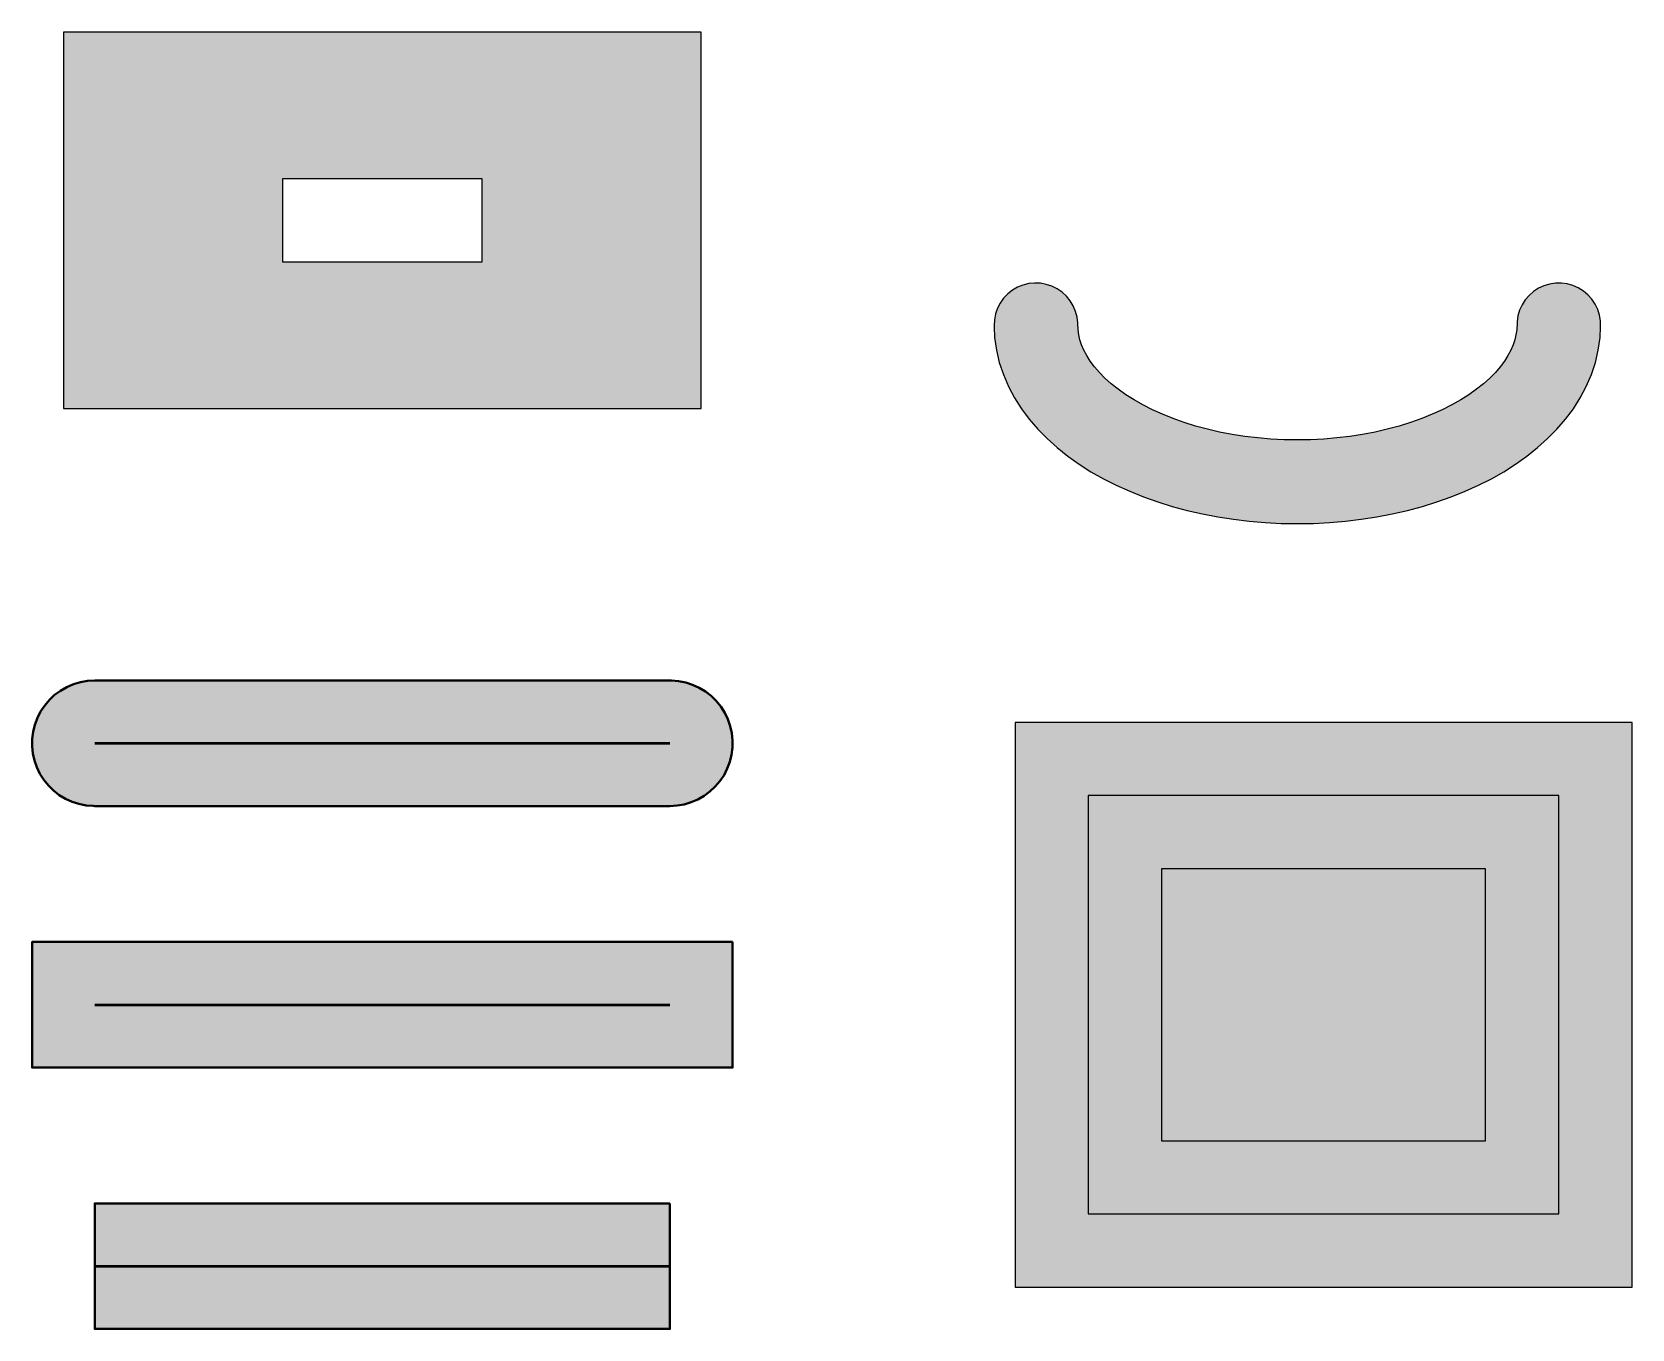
# Model space of a CAD drawing. Header units: millimetres. Extents: x 14 to 167, y 14 to 138.
import ezdxf

# ---------------------------------------------------------------- set-up
doc = ezdxf.new("R2010")
doc.units = ezdxf.units.MM
doc.layers.get('0').update_dxf_attribs({"linetype": 'CONTINUOUS'})

msp = doc.modelspace()

# ---------------------------------------------------------------- hatches: boundary and pattern name
at = {"lineweight": 0, "true_color": 0xffcc66}
h = msp.add_hatch(color=7, dxfattribs=at)
h.paths.add_polyline_path([(78, 138), (17, 138), (17, 102), (78, 102)])
h.paths.add_polyline_path([(38, 116), (38, 124), (57, 124), (57, 116)], flags=0)
msp.add_hatch(color=7, dxfattribs=at).paths.add_polyline_path([(136.5366, 91.0253), (138.069, 91.1028), (139.5937, 91.232), (141.1061, 91.4125), (142.6027, 91.6441), (144.0795, 91.9266), (145.5325, 92.2593), (146.9582, 92.6422), (148.3528, 93.0744), (149.713, 93.5558), (151.0349, 94.0858), (152.3151, 94.6638), (153.5504, 95.2898), (154.7374, 95.963), (155.8728, 96.6836), (156.9529, 97.4511), (157.9742, 98.2653), (158.9332, 99.1264), (159.8256, 100.0341), (160.6468, 100.988), (161.3922, 101.9873), (162.0562, 103.031), (162.6327, 104.1164), (163.1158, 105.2401), (163.4997, 106.3978), (163.7784, 107.5824), (163.9477, 108.7862), (163.9956, 109.8133), (163.9821, 110.3785), (163.8889, 110.9361), (163.7181, 111.475), (163.473, 111.9844), (163.1586, 112.4542), (162.781, 112.875), (162.3479, 113.2384), (161.8679, 113.5371), (161.3506, 113.7651), (160.8064, 113.9179), (160.246, 113.9924), (159.6806, 113.9872), (159.1217, 113.9024), (158.5803, 113.7396), (158.0673, 113.5021), (157.5929, 113.1947), (157.1665, 112.8234), (156.7968, 112.3957), (156.491, 111.9202), (156.2554, 111.4064), (156.0945, 110.8644), (156.0117, 110.3052), (156.0044, 110.1867), (155.9737, 109.5316), (155.9073, 109.059), (155.7939, 108.5771), (155.6303, 108.0836), (155.4135, 107.5794), (155.1375, 107.0599), (154.8016, 106.5318), (154.4015, 105.9953), (153.9355, 105.4541), (153.4034, 104.9129), (152.803, 104.3738), (152.1395, 103.8448), (151.4091, 103.3258), (150.6187, 102.8242), (149.766, 102.3405), (148.8598, 101.8814), (147.8988, 101.4474), (146.8893, 101.0427), (145.8309, 100.668), (144.7382, 100.3294), (143.6014, 100.0242), (142.4349, 99.7571), (141.2387, 99.5282), (140.0192, 99.3395), (138.7806, 99.1917), (137.5302, 99.0858), (136.2657, 99.0218), (135, 99.0005), (133.7342, 99.0218), (132.4697, 99.0858), (131.2193, 99.1917), (129.9807, 99.3395), (128.7612, 99.5282), (127.565, 99.7571), (126.3985, 100.0242), (125.2617, 100.3294), (124.169, 100.668), (123.1106, 101.0427), (122.1011, 101.4474), (121.1401, 101.8814), (120.2339, 102.3405), (119.3812, 102.8242), (118.5908, 103.3258), (117.8604, 103.8448), (117.1969, 104.3738), (116.5965, 104.9129), (116.0644, 105.4541), (115.5984, 105.9953), (115.1983, 106.5318), (114.8624, 107.0599), (114.5864, 107.5794), (114.3696, 108.0836), (114.206, 108.5771), (114.0926, 109.059), (114.0262, 109.5316), (113.9956, 110.1867), (113.9294, 110.7481), (113.7847, 111.2946), (113.5644, 111.8153), (113.2729, 112.2996), (112.916, 112.7381), (112.5008, 113.1218), (112.0357, 113.4432), (111.53, 113.6958), (110.9937, 113.8746), (110.4375, 113.976), (109.8726, 113.998), (109.3102, 113.9401), (108.7617, 113.8035), (108.2378, 113.5909), (107.7492, 113.3066), (107.3055, 112.9563), (106.9156, 112.5469), (106.5874, 112.0866), (106.3273, 111.5847), (106.1406, 111.0511), (106.0309, 110.4965), (106.0006, 109.9319), (106.0044, 109.8133), (106.0523, 108.7862), (106.2216, 107.5824), (106.5003, 106.3978), (106.8842, 105.2401), (107.3673, 104.1164), (107.9438, 103.031), (108.6078, 101.9873), (109.3532, 100.988), (110.1744, 100.0341), (111.0668, 99.1264), (112.0258, 98.2653), (113.0471, 97.4511), (114.1272, 96.6836), (115.2626, 95.963), (116.4496, 95.2898), (117.6849, 94.6638), (118.9651, 94.0858), (120.287, 93.5558), (121.6472, 93.0744), (123.0418, 92.6422), (124.4675, 92.2593), (125.9205, 91.9266), (127.3973, 91.6441), (128.8939, 91.4125), (130.4063, 91.232), (131.931, 91.1028), (133.4634, 91.0253), (135, 90.9994)])
at = {"lineweight": 0, "true_color": 0x66aaff}
for points in [[(75.6914, 64.04), (76.3735, 64.1593), (77.0374, 64.3565), (77.6741, 64.6289), (78.2752, 64.9728), (78.8327, 65.3837), (79.3391, 65.8561), (79.7877, 66.3837), (80.1725, 66.9594), (80.4884, 67.5757), (80.7312, 68.2243), (80.8977, 68.8965), (80.9855, 69.5835), (80.9937, 70.276), (80.9219, 70.9648), (80.7713, 71.6407), (80.5438, 72.2948), (80.2425, 72.9183), (79.8713, 73.503), (79.4352, 74.041), (78.94, 74.5251), (78.3923, 74.949), (77.7994, 75.3069), (77.1693, 75.5941), (76.5102, 75.8068), (75.831, 75.9422), (75.1408, 75.9983), (75, 76), (20, 76), (19.3086, 75.96), (18.6265, 75.8407), (17.9626, 75.6435), (17.3259, 75.3711), (16.7248, 75.0272), (16.1673, 74.6163), (15.6609, 74.1439), (15.2123, 73.6163), (14.8275, 73.0406), (14.5116, 72.4243), (14.2688, 71.7757), (14.1023, 71.1035), (14.0145, 70.4165), (14.0063, 69.724), (14.0781, 69.0352), (14.2287, 68.3593), (14.4562, 67.7052), (14.7575, 67.0817), (15.1287, 66.497), (15.5648, 65.959), (16.06, 65.4749), (16.6077, 65.051), (17.2006, 64.6931), (17.8307, 64.4059), (18.4898, 64.1932), (19.169, 64.0578), (19.8592, 64.0017), (20, 64), (75, 64)], [(153, 32), (153, 58), (122, 58), (122, 32)], [(81, 51), (14, 51), (14, 39), (81, 39)], [(75, 26), (20, 26), (20, 14), (75, 14)]]:
    msp.add_hatch(color=7, dxfattribs=at).paths.add_polyline_path(points)
at = {"lineweight": 0, "true_color": 0xcceeff}
msp.add_hatch(color=7, dxfattribs=at).paths.add_polyline_path([(167, 72), (108, 72), (108, 18), (167, 18)])

# ---------------------------------------------------------------- linework, layer by layer
at = {"color": 7, "lineweight": 50, "true_color": 0xcc3300}
for p, q in [((20, 70), (75, 70)), ((20, 45), (75, 45)), ((20, 20), (75, 20))]:
    msp.add_line(p, q, dxfattribs=at)
at = {"color": 7, "lineweight": 25, "true_color": 0x000000}
for points in [[(78, 138), (17, 138), (17, 102), (78, 102)], [(38, 116), (38, 124), (57, 124), (57, 116)], [(136.5366, 91.0253), (138.069, 91.1028), (139.5937, 91.232), (141.1061, 91.4125), (142.6027, 91.6441), (144.0795, 91.9266), (145.5325, 92.2593), (146.9582, 92.6422), (148.3528, 93.0744), (149.713, 93.5558), (151.0349, 94.0858), (152.3151, 94.6638), (153.5504, 95.2898), (154.7374, 95.963), (155.8728, 96.6836), (156.9529, 97.4511), (157.9742, 98.2653), (158.9332, 99.1264), (159.8256, 100.0341), (160.6468, 100.988), (161.3922, 101.9873), (162.0562, 103.031), (162.6327, 104.1164), (163.1158, 105.2401), (163.4997, 106.3978), (163.7784, 107.5824), (163.9477, 108.7862), (163.9956, 109.8133), (163.9821, 110.3785), (163.8889, 110.9361), (163.7181, 111.475), (163.473, 111.9844), (163.1586, 112.4542), (162.781, 112.875), (162.3479, 113.2384), (161.8679, 113.5371), (161.3506, 113.7651), (160.8064, 113.9179), (160.246, 113.9924), (159.6806, 113.9872), (159.1217, 113.9024), (158.5803, 113.7396), (158.0673, 113.5021), (157.5929, 113.1947), (157.1665, 112.8234), (156.7968, 112.3957), (156.491, 111.9202), (156.2554, 111.4064), (156.0945, 110.8644), (156.0117, 110.3052), (156.0044, 110.1867), (155.9737, 109.5316), (155.9073, 109.059), (155.7939, 108.5771), (155.6303, 108.0836), (155.4135, 107.5794), (155.1375, 107.0599), (154.8016, 106.5318), (154.4015, 105.9953), (153.9355, 105.4541), (153.4034, 104.9129), (152.803, 104.3738), (152.1395, 103.8448), (151.4091, 103.3258), (150.6187, 102.8242), (149.766, 102.3405), (148.8598, 101.8814), (147.8988, 101.4474), (146.8893, 101.0427), (145.8309, 100.668), (144.7382, 100.3294), (143.6014, 100.0242), (142.4349, 99.7571), (141.2387, 99.5282), (140.0192, 99.3395), (138.7806, 99.1917), (137.5302, 99.0858), (136.2657, 99.0218), (135, 99.0005), (133.7342, 99.0218), (132.4697, 99.0858), (131.2193, 99.1917), (129.9807, 99.3395), (128.7612, 99.5282), (127.565, 99.7571), (126.3985, 100.0242), (125.2617, 100.3294), (124.169, 100.668), (123.1106, 101.0427), (122.1011, 101.4474), (121.1401, 101.8814), (120.2339, 102.3405), (119.3812, 102.8242), (118.5908, 103.3258), (117.8604, 103.8448), (117.1969, 104.3738), (116.5965, 104.9129), (116.0644, 105.4541), (115.5984, 105.9953), (115.1983, 106.5318), (114.8624, 107.0599), (114.5864, 107.5794), (114.3696, 108.0836), (114.206, 108.5771), (114.0926, 109.059), (114.0262, 109.5316), (113.9956, 110.1867), (113.9294, 110.7481), (113.7847, 111.2946), (113.5644, 111.8153), (113.2729, 112.2996), (112.916, 112.7381), (112.5008, 113.1218), (112.0357, 113.4432), (111.53, 113.6958), (110.9937, 113.8746), (110.4375, 113.976), (109.8726, 113.998), (109.3102, 113.9401), (108.7617, 113.8035), (108.2378, 113.5909), (107.7492, 113.3066), (107.3055, 112.9563), (106.9156, 112.5469), (106.5874, 112.0866), (106.3273, 111.5847), (106.1406, 111.0511), (106.0309, 110.4965), (106.0006, 109.9319), (106.0044, 109.8133), (106.0523, 108.7862), (106.2216, 107.5824), (106.5003, 106.3978), (106.8842, 105.2401), (107.3673, 104.1164), (107.9438, 103.031), (108.6078, 101.9873), (109.3532, 100.988), (110.1744, 100.0341), (111.0668, 99.1264), (112.0258, 98.2653), (113.0471, 97.4511), (114.1272, 96.6836), (115.2626, 95.963), (116.4496, 95.2898), (117.6849, 94.6638), (118.9651, 94.0858), (120.287, 93.5558), (121.6472, 93.0744), (123.0418, 92.6422), (124.4675, 92.2593), (125.9205, 91.9266), (127.3973, 91.6441), (128.8939, 91.4125), (130.4063, 91.232), (131.931, 91.1028), (133.4634, 91.0253), (135, 90.9994)], [(167, 72), (108, 72), (108, 18), (167, 18)], [(153, 32), (153, 58), (122, 58), (122, 32)]]:
    msp.add_lwpolyline(points, close=True, dxfattribs=at)
at = {"color": 7, "lineweight": 40, "true_color": 0x003366}
for points in [[(75.6914, 64.04), (76.3735, 64.1593), (77.0374, 64.3565), (77.6741, 64.6289), (78.2752, 64.9728), (78.8327, 65.3837), (79.3391, 65.8561), (79.7877, 66.3837), (80.1725, 66.9594), (80.4884, 67.5757), (80.7312, 68.2243), (80.8977, 68.8965), (80.9855, 69.5835), (80.9937, 70.276), (80.9219, 70.9648), (80.7713, 71.6407), (80.5438, 72.2948), (80.2425, 72.9183), (79.8713, 73.503), (79.4352, 74.041), (78.94, 74.5251), (78.3923, 74.949), (77.7994, 75.3069), (77.1693, 75.5941), (76.5102, 75.8068), (75.831, 75.9422), (75.1408, 75.9983), (75, 76), (20, 76), (19.3086, 75.96), (18.6265, 75.8407), (17.9626, 75.6435), (17.3259, 75.3711), (16.7248, 75.0272), (16.1673, 74.6163), (15.6609, 74.1439), (15.2123, 73.6163), (14.8275, 73.0406), (14.5116, 72.4243), (14.2688, 71.7757), (14.1023, 71.1035), (14.0145, 70.4165), (14.0063, 69.724), (14.0781, 69.0352), (14.2287, 68.3593), (14.4562, 67.7052), (14.7575, 67.0817), (15.1287, 66.497), (15.5648, 65.959), (16.06, 65.4749), (16.6077, 65.051), (17.2006, 64.6931), (17.8307, 64.4059), (18.4898, 64.1932), (19.169, 64.0578), (19.8592, 64.0017), (20, 64), (75, 64)], [(81, 51), (14, 51), (14, 39), (81, 39)], [(75, 26), (20, 26), (20, 14), (75, 14)]]:
    msp.add_lwpolyline(points, close=True, dxfattribs=at)
at = {"color": 7, "lineweight": 25, "true_color": 0xcc3300}
msp.add_lwpolyline([(115, 25), (160, 25), (160, 65), (115, 65)], close=True, dxfattribs=at)

doc.saveas('drawing.dxf')
